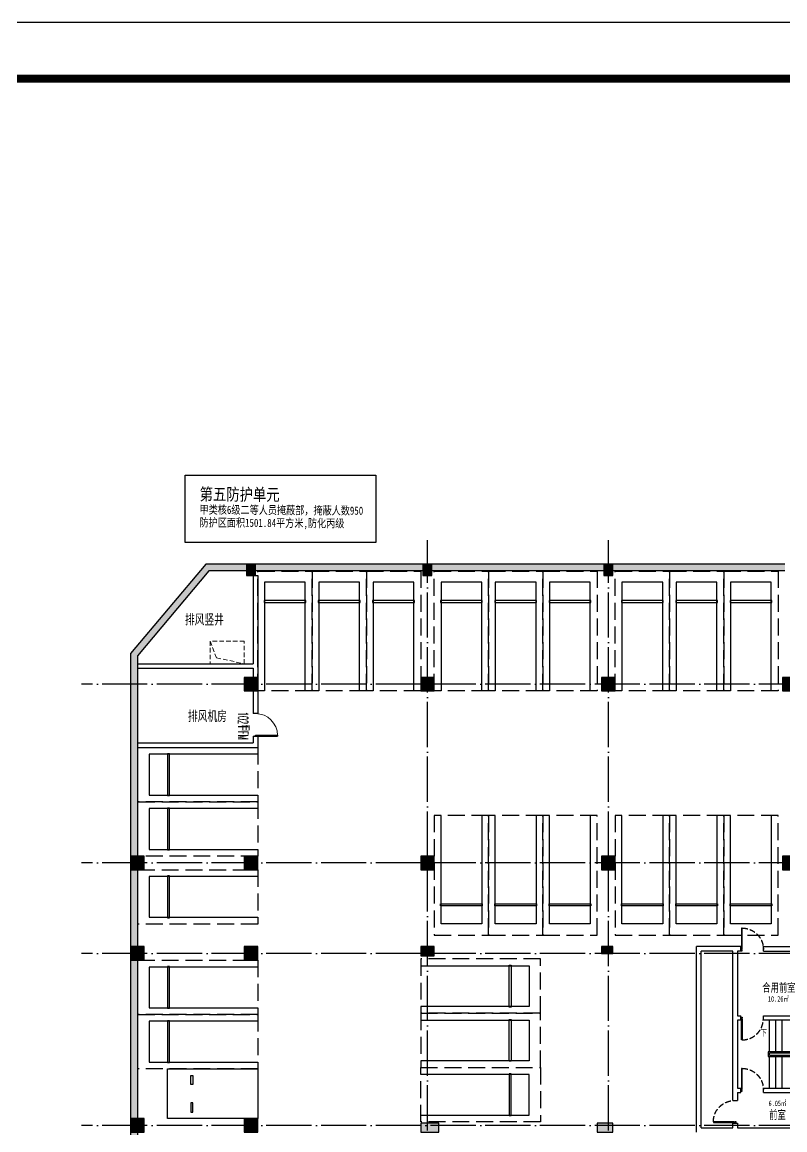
# Model space of a CAD drawing. Header units: millimetres. Extents: x 1337745 to 1642153, y -192803 to 266425.
# Drawn here: x 1536491 to 1570211, y 217430 to 266381 of the extents above; entities that cross this region are included whole.
import ezdxf

# ---------------------------------------------------------------- set-up
doc = ezdxf.new("R2010")
doc.units = ezdxf.units.MM
doc.header["$LTSCALE"] = 1000
doc.header["$MEASUREMENT"] = 0
for name, pattern in [('( Hidden )', [0.375, 0.25, -0.125]), ('__附着_A09-停车位、行车流线模块_TEN24RUY_设计区$0$DASH', [0.35, 0.25, -0.1]), ('DASH', [0.35, 0.25, -0.1]), ('DOTE', [2.42, 2, -0.2, 0.02, -0.2])]:
    doc.linetypes.add(name, pattern=pattern)
for name, color, linetype in [('-车位', 1, 'Continuous'), ('__附着_A09-停车位、行车流线模块_TEN24RUY_设计区$0$STD-PARK', 103, '__附着_A09-停车位、行车流线模块_TEN24RUY_设计区$0$DASH'), ('A-ANNO-NOTE', 7, 'Continuous'), ('A-DIMS-SYMB', 3, 'Continuous'), ('A-FLOR-STRS', 51, 'Continuous'), ('AD-NAME-ROOM', 9, 'Continuous'), ('AE-WIND', 4, 'Continuous'), ('COLUMN', 2, 'Continuous'), ('DOOR_FIRE', 4, 'Continuous'), ('DOOR_FIRE_TEXT', 7, 'Continuous'), ('DOTE', 16, 'DOTE'), ('LABEL_FIXBOX_PM', 7, 'Continuous'), ('LABEL_TXT_PM', 1, 'Continuous'), ('PUB_HATCH', 8, 'Continuous'), ('PUB_TEXT', 7, 'Continuous'), ('WALL', 2, 'Continuous'), ('WALL_填充墙_A', 2, 'Continuous'), ('墙柱_填充', 8, 'Continuous'), ('战时文字', 102, 'Continuous'), ('柱', 2, 'Continuous'), ('砖墙', 30, 'Continuous')]:
    doc.layers.add(name, color=color, linetype=linetype)
doc.layers.add('投影线-细虚线', color=15, linetype='Continuous', lineweight=0)
doc.styles.add('-宋体', font='NSimSun.ttf', dxfattribs={"width": 0.8})
doc.styles.add('_TCH_DIM', font='SIMPLEX.shx', dxfattribs={"width": 0.85, "bigfont": 'GBCBIG.shx'})
doc.styles.add('_TCH_WINDOW', font='SIMPLEX.shx', dxfattribs={"width": 0.6, "height": 3.5, "bigfont": 'GBCBIG.shx'})
doc.styles.get("Standard").update_dxf_attribs({"font": 'GBENOR', "bigfont": 'GBCBIG'})
doc.styles.add('TH-STYLE1', font='STFANGSO.TTF', dxfattribs={"width": 0.7})

# ---------------------------------------------------------------- blocks, each defined once
blk = doc.blocks.new('A$C4BAC4D34')
blk.add_lwpolyline([(30, -30), (30, -60), (0, -60), (0, 0), (60, 0), (60, -30), (30, -30)])
blk.add_lwpolyline([(30, -60), (60, -60), (60, -1000), (30, -1000)], close=True)
at = {"linetype": 'DASH'}
blk.add_arc((60, -60), 940, 270, 0, dxfattribs=at)
blk = doc.blocks.new('A$C76FF555C')
at = {"layer": '墙柱_填充'}
for points in [[(-47600, 33049.9), (-47600, 33649.9), (-48200, 33649.9), (-48200, 33049.9)], [(-39800, 33049.9), (-39800, 33649.9), (-40400, 33649.9), (-40400, 33049.9)], [(-31800, 33050), (-31800, 33650), (-32400, 33650), (-32400, 33050)], [(-23800, 33050), (-23800, 33650), (-24400, 33650), (-24400, 33050)], [(-52621.5, 25150), (-52621.5, 25750), (-53221.5, 25750), (-53221.5, 25150)], [(-47600, 25150), (-47600, 25750), (-48200, 25750), (-48200, 25150)], [(-39800, 25150), (-39800, 25750), (-40400, 25750), (-40400, 25150)], [(-31800, 25150), (-31800, 25750), (-32400, 25750), (-32400, 25150)], [(-23800, 25150), (-23800, 25750), (-24400, 25750), (-24400, 25150)], [(-52621.5, 21150), (-52621.5, 21750), (-53221.5, 21750), (-53221.5, 21150)], [(-47600, 21150), (-47600, 21750), (-48200, 21750), (-48200, 21150)], [(-39800, 21350), (-39800, 21750), (-40400, 21750), (-40400, 21350)], [(-31900, 21450), (-31900, 21750), (-32400, 21750), (-32400, 21450)], [(-52621.5, 13550), (-52621.5, 14150), (-53221.5, 14150), (-53221.5, 13550)], [(-47600, 13550), (-47600, 14150), (-48200, 14150), (-48200, 13550)], [(-39600, 13550), (-39600, 13950), (-40400, 13950), (-40400, 13550)], [(-31900, 13550), (-31900, 13950), (-32600, 13950), (-32600, 13550)]]:
    blk.add_hatch(color=256, dxfattribs=at).paths.add_polyline_path(points)
at = {"layer": 'A-DIMS-SYMB'}
blk.add_lwpolyline([(-24979.6, 17875, 0, 0, 0), (-21274.6, 17875, 0, 0, 0), (-21274.6, 16125, 0, 0, 0), (-24679.6, 16125, 80, 0, 0), (-24979.6, 16125, 0, 0, 0)], format="xyseb", dxfattribs=at)
at = {"layer": 'A-FLOR-STRS'}
for p, q in [((-24979.6, 17100), (-24979.6, 18500)), ((-24699.6, 17100), (-24699.6, 18500)), ((-24419.6, 17100), (-24419.6, 18500)), ((-25039.6, 17100), (-25039.6, 16900)), ((-21839.6, 17100), (-25039.6, 17100)), ((-25039.6, 16900), (-21839.6, 16900)), ((-21899.6, 17050), (-24979.6, 17050)), ((-21899.6, 17050), (-24979.6, 17050)), ((-24979.6, 16950), (-24979.6, 17050)), ((-24979.6, 16950), (-21899.6, 16950)), ((-24979.6, 16950), (-21899.6, 16950)), ((-24979.6, 15500), (-24979.6, 16900)), ((-24699.6, 15500), (-24699.6, 16900)), ((-24419.6, 15500), (-24419.6, 16900))]:
    blk.add_line(p, q, dxfattribs=at)
at = {"layer": 'WALL_填充墙_A'}
for p, q in [((-32200, 33650), (-31800, 33650)), ((-32200, 33450), (-31800, 33450)), ((-31800, 33450), (-31800, 33650)), ((-32200, 25750), (-31800, 25750)), ((-32400, 21550), (-31900, 21550)), ((-28200, 13550), (-28200, 21750)), ((-26249.6, 21750), (-28200, 21750)), ((-28000, 13750), (-28000, 21550)), ((-26599.6, 21550), (-28000, 21550)), ((-26599.6, 14950), (-26599.6, 21550)), ((-26399.6, 21550), (-26399.6, 18700)), ((-26249.6, 21550), (-26399.6, 21550)), ((-26249.6, 21550), (-26249.6, 21750)), ((-25249.6, 21750), (-20299.6, 21750)), ((-25249.6, 21550), (-25249.6, 21750)), ((-25249.6, 21550), (-25249.6, 21750)), ((-25249.6, 21550), (-22799.6, 21550)), ((-53221.5, 21150, -0.9), (-53021.5, 21150, -0.9)), ((-48200, 21150), (-48000, 21150)), ((-26399.6, 18700), (-26249.6, 18700)), ((-26249.6, 18500), (-26249.6, 18700)), ((-25249.6, 18700), (-20499.6, 18700)), ((-25249.6, 18500), (-25249.6, 18700)), ((-26249.6, 18500), (-26399.6, 18500)), ((-26399.6, 18500), (-26399.6, 15500)), ((-20499.6, 18500), (-25249.6, 18500)), ((-26399.6, 18050), (-26399.6, 17850)), ((-26399.6, 15500), (-26249.6, 15500)), ((-26399.6, 15300), (-26399.6, 14950)), ((-26399.6, 15300), (-26249.6, 15300)), ((-26249.6, 15300), (-26249.6, 15500)), ((-25249.6, 15500), (-22899.6, 15500)), ((-25249.6, 15300), (-25249.6, 15500)), ((-25249.6, 15300), (-20499.6, 15300)), ((-26599.6, 14950), (-26399.6, 14950)), ((-28000, 13750), (-26599.6, 13750)), ((-26599.6, 13750), (-26599.6, 13950)), ((-26599.6, 13950), (-26399.6, 13950)), ((-26399.6, 13950), (-26399.6, 13750)), ((-26399.6, 13750), (-20499.6, 13750))]:
    blk.add_line(p, q, dxfattribs=at)
blk.add_lwpolyline([(-26399.6, 21550), (-26399.6, 18700)], dxfattribs=at)
at = {"layer": '柱'}
for points in [[(-47600, 33049.9), (-47600, 33649.9), (-48200, 33649.9), (-48200, 33049.9)], [(-39800, 33049.9), (-39800, 33649.9), (-40400, 33649.9), (-40400, 33049.9)], [(-31800, 33050), (-31800, 33650), (-32400, 33650), (-32400, 33050)], [(-23800, 33050), (-23800, 33650), (-24400, 33650), (-24400, 33050)], [(-47600, 25150), (-47600, 25750), (-48200, 25750), (-48200, 25150)], [(-39800, 25150), (-39800, 25750), (-40400, 25750), (-40400, 25150)], [(-31800, 25150), (-31800, 25750), (-32400, 25750), (-32400, 25150)], [(-23800, 25150), (-23800, 25750), (-24400, 25750), (-24400, 25150)], [(-47600, 21150), (-47600, 21750), (-48200, 21750), (-48200, 21150)], [(-39800, 21350), (-39800, 21750), (-40400, 21750), (-40400, 21350)], [(-31900, 21450), (-31900, 21750), (-32400, 21750), (-32400, 21450)], [(-47600, 13550), (-47600, 14150), (-48200, 14150), (-48200, 13550)], [(-39600, 13550), (-39600, 13950), (-40400, 13950), (-40400, 13550)], [(-31900, 13550), (-31900, 13950), (-32600, 13950), (-32600, 13550)]]:
    blk.add_lwpolyline(points, close=True, dxfattribs=at)
at = {"layer": '柱', "elevation": -0.9}
for points in [[(-52621.5, 25150), (-52621.5, 25750), (-53221.5, 25750), (-53221.5, 25150)], [(-52621.5, 21150), (-52621.5, 21750), (-53221.5, 21750), (-53221.5, 21150)], [(-52621.5, 13550), (-52621.5, 14150), (-53221.5, 14150), (-53221.5, 13550)]]:
    blk.add_lwpolyline(points, close=True, dxfattribs=at)
at = {"layer": 'AE-WIND'}
for p, xscale, rotation in [((-26249.6, 21569.9), -0.9999999999999998, 179.9999999999999), ((-26249.6, 15370), -0.9999999999999998, 179.9999999999999), ((-26459.8, 13950), -1, 270)]:
    blk.add_blockref('A$C4BAC4D34', p, dxfattribs=dict(at, xscale=xscale, rotation=rotation))
blk.add_blockref('A$C4BAC4D34', (-26249.6, 18630.1), dxfattribs=at)
at = {"layer": 'A-ANNO-NOTE', "style": '_TCH_DIM'}
blk.add_text('下', height=281, dxfattribs=at).set_placement((-25375.6, 17777.4))
at = {"layer": 'AD-NAME-ROOM', "style": 'TH-STYLE1', "width": 0.7}
for s, p in [('合用前室', (-25298.4, 19751.3)), ('前室', (-24993.9, 14135.4))]:
    blk.add_text(s, height=375, dxfattribs=at).set_placement(p)
for s, p in [('10.26㎡', (-25047.2, 19320.1)), ('6.05㎡', (-25020.2, 14704.2))]:
    blk.add_text(s, height=240, rotation=0.00001, dxfattribs=at).set_placement(p)
blk = doc.blocks.new('cew')
at = {"layer": '-车位', "color": 8}
for points in [[(7354177, 602717), (7354177, 598717)], [(7356377, 602717), (7354177, 602717)], [(7354177, 598717), (7356377, 598717), (7356377, 602717)]]:
    blk.add_lwpolyline(points, dxfattribs=at)
for points in [[(7354464, 599759), (7354464, 599850), (7354875, 599850), (7354875, 599759)], [(7356089, 599759), (7356089, 599850), (7355679, 599850), (7355679, 599759)]]:
    blk.add_lwpolyline(points, close=True, dxfattribs=at)
blk = doc.blocks.new('__附着_A09-停车位、行车流线模块_TEN24RUY_设计区$0$停车位1')
at = {"layer": '__附着_A09-停车位、行车流线模块_TEN24RUY_设计区$0$STD-PARK', "linetype": '__附着_A09-停车位、行车流线模块_TEN24RUY_设计区$0$DASH', "ltscale": 3}
for p, q in [((-168810, -21850), (-171210, -21850)), ((-171210, -21850), (-171210, -27150)), ((-168810, -27150), (-168810, -21850)), ((-171210, -27150), (-168810, -27150))]:
    blk.add_line(p, q, dxfattribs=at)
at = {"layer": 'Defpoints', "color": 9, "linetype": 'ByBlock', "ltscale": 1200}
for p, q in [((-170910, -26650), (-170910, -21850)), ((-169110, -21850), (-169110, -26650)), ((-170935, -25850), (-170935, -25758)), ((-170935, -25758), (-169085, -25758)), ((-169085, -25850), (-170935, -25850)), ((-169085, -25758), (-169085, -25850)), ((-169110, -26650), (-170910, -26650))]:
    blk.add_line(p, q, dxfattribs=at)
blk = doc.blocks.new('PMSHEET_A0_20091030')
at = {"layer": 'LABEL_FIXBOX_PM'}
blk.add_lwpolyline([(0, 84100), (118900, 84100), (118900, 0), (0, 0)], close=True, dxfattribs=at)
at = {"layer": 'LABEL_FIXBOX_PM', "const_width": 140}
blk.add_lwpolyline([(117900, 83100), (2500, 83100), (2500, 1000), (117900, 1000)], close=True, dxfattribs=at)
blk = doc.blocks.new('_FZH')
blk.add_lwpolyline([(-0.5, -0.5), (0.5, -0.5), (0.5, 0.5), (-0.5, 0.5)], close=True)
at = {"layer": 'PUB_HATCH'}
blk.add_solid([(-0.5, -0.5), (0.5, -0.5), (-0.5, 0.5), (0.5, 0.5)], dxfattribs=at)
blk = doc.blocks.new('$DorLib2D$00000001')
for p, q in [((0.45, 0.975), (0.5, 0.975)), ((0.45, 0), (0.45, 0.975)), ((0.5, 0), (0.5, 0.975)), ((0.5, 0), (0.45, 0))]:
    blk.add_line(p, q)
at = {"lineweight": 13}
blk.add_arc((0.475, 0), 0.975, 91.4693, 180, dxfattribs=at)

msp = doc.modelspace()

# ---------------------------------------------------------------- hatches: boundary and pattern name
at = {"layer": 'PUB_HATCH'}
for points in [[(1544745.5, 242128.6), (1544605.8, 242428.6), (1541289.1, 238488), (1541589.1, 238378.6)], [(1546410.5, 242128.6), (1546410.5, 242428.6), (1546610.5, 242428.6), (1546610.5, 242428.6), (1544605.8, 242428.6), (1544745.5, 242128.6)], [(1546610.5, 242428.6), (1546810.5, 242428.6), (1546810.5, 242128.6), (1554210.5, 242128.6), (1554210.5, 242428.6), (1554410.5, 242428.6), (1554410.5, 242428.6), (1546610.5, 242428.6)], [(1554410.5, 242428.6), (1554610.5, 242428.6), (1554610.5, 242128.6), (1562210.6, 242128.6), (1562210.6, 242428.6), (1554410.5, 242428.6)], [(1562610.6, 242428.6), (1562610.6, 242128.6), (1570210.6, 242128.6), (1570210.6, 242428.6)], [(1541589.1, 238378.6), (1541289.1, 238488), (1541289.1, 192848.1), (1541589.1, 192548.1)]]:
    msp.add_hatch(color=256, dxfattribs=at).paths.add_polyline_path(points)

# ---------------------------------------------------------------- linework, layer by layer
at = {"layer": 'DOTE'}
for p, q in [((1554410.6, 171423, 0.9), (1554410.6, 243494.5, 0.9)), ((1562410.6, 171423, 0.9), (1562410.6, 243494.5, 0.9)), ((1595264.8, 237126, 0.9), (1539114.9, 237126, 0.9)), ((1595264.8, 229226, 0.9), (1539114.9, 229226, 0.9)), ((1595264.8, 225226, 0.9), (1539114.9, 225226, 0.9)), ((1595264.8, 217626, 0.9), (1539114.9, 217626, 0.9))]:
    msp.add_line(p, q, dxfattribs=at)
at = {"layer": 'WALL'}
for p, q in [((1544605.8, 242428.6, 0), (1541289.1, 238488, 0)), ((1546610.5, 242428.6, 0), (1544605.8, 242428.6, 0)), ((1554410.5, 242428.6, 0), (1546610.5, 242428.6, 0)), ((1562210.6, 242428.6, 0), (1554410.5, 242428.6, 0)), ((1570210.6, 242428.6, 0), (1562610.6, 242428.6, 0)), ((1544745.5, 242128.6, 0), (1541589.1, 238378.6, 0)), ((1546410.5, 242128.6, 0), (1544745.5, 242128.6, 0)), ((1554210.5, 242128.6, 0), (1546810.5, 242128.6, 0)), ((1562210.6, 242128.6, 0), (1554610.5, 242128.6, 0)), ((1570210.6, 242128.6, 0), (1562610.6, 242128.6, 0)), ((1541289.1, 238488, 0), (1541289.1, 192848.1, 0)), ((1541589.1, 238378.6, 0), (1541589.1, 192548.1, 0))]:
    msp.add_line(p, q, dxfattribs=at)
at = {"layer": '战时文字'}
msp.add_lwpolyline([(1543693.8, 246363.8), (1552128.4, 246363.8), (1552128.4, 243388.7), (1543693.8, 243388.7)], close=True, dxfattribs=at)
at = {"layer": '投影线-细虚线', "linetype": '( Hidden )', "ltscale": 0.8, "elevation": 0.9}
msp.add_lwpolyline([(1544810.5, 238026), (1546310.5, 238026), (1546310.5, 239026), (1544810.5, 239026)], close=True, dxfattribs=at)
msp.add_lwpolyline([(1544810.5, 239026), (1545079.9, 238290.3), (1546310.5, 238026)], dxfattribs=at)
at = {"layer": '砖墙', "linetype": 'ByBlock'}
for p, q in [((1546710.5, 241928.6, 0.9), (1546710.5, 238026, 0.9)), ((1546710.5, 241928.6, 0.9), (1546910.5, 241928.6, 0.9)), ((1546910.5, 241928.6, 0.9), (1546910.5, 237926, 0.9)), ((1541589.1, 238026, 0.9), (1546710.5, 238026, 0.9)), ((1546910.5, 237926, 0.9), (1546910.5, 235825.9, 0.9)), ((1541589.1, 237826, 0.9), (1546710.5, 237826, 0.9)), ((1546710.5, 237826, 0.9), (1546710.5, 235825.9, 0.9)), ((1546910.5, 235825.9, 0.9), (1546710.5, 235825.9, 0.9)), ((1541589.1, 234526, 0.9), (1546710.5, 234526, 0.9)), ((1546710.5, 234825.9, 0.9), (1546710.5, 234526, 0.9)), ((1546710.5, 234825.9, 0.9), (1546910.5, 234825.9, 0.9)), ((1546910.5, 234825.9, 0.9), (1546910.5, 234326, 0.9)), ((1541610.5, 234326, 0.9), (1546910.5, 234326, 0.9))]:
    msp.add_line(p, q, dxfattribs=at)

# ---------------------------------------------------------------- block references
at = {"layer": '-车位', "xscale": -1, "rotation": 270.0000000206362}
msp.add_blockref('cew', (944193.6, -7136250.9, 0.9), dxfattribs=at)
at = {"layer": '__附着_A09-停车位、行车流线模块_TEN24RUY_设计区$0$STD-PARK', "linetype": 'ByBlock', "xscale": -1}
for p, rotation in [((1718120.6, 214975.9, 0.9), 180), ((1720520.6, 214975.9, 0.9), 180), ((1722920.6, 214975.9, 0.9), 180), ((1725920.6, 214975.9, 0.9), 180), ((1728320.6, 214975.9, 0.9), 180), ((1730720.6, 214975.9, 0.9), 180), ((1733920.7, 214976, 0.9), 180), ((1736320.7, 214976, 0.9), 180), ((1738720.7, 214976, 0.9), 180), ((1568760.5, 403136.1, 0.9), 269.999999993747), ((1568760.5, 400736.1, 0.9), 269.999999993747), ((1568760.5, 397736.1, 0.9), 269.999999993747), ((1568760.6, 393736.1, 0.9), 269.999999993747), ((1568760.6, 391336.1, 0.9), 269.999999993747), ((1532260.6, 48973.3, 0.9), 90.00000000625212)]:
    msp.add_blockref('__附着_A09-停车位、行车流线模块_TEN24RUY_设计区$0$停车位1', p, dxfattribs=dict(at, rotation=rotation))
at = {"layer": '__附着_A09-停车位、行车流线模块_TEN24RUY_设计区$0$STD-PARK'}
msp.add_blockref('A$C76FF555C', (1594510.6, 203776, 0.9), dxfattribs=at)
at = {"layer": '__附着_A09-停车位、行车流线模块_TEN24RUY_设计区$0$STD-PARK', "linetype": 'ByBlock'}
for p in [(1725920.6, 253178.6, 0.9), (1728320.6, 253178.6, 0.9), (1730720.6, 253178.6, 0.9), (1733920.7, 253178.6, 0.9), (1736320.7, 253178.6, 0.9), (1738720.7, 253178.6, 0.9)]:
    msp.add_blockref('__附着_A09-停车位、行车流线模块_TEN24RUY_设计区$0$停车位1', p, dxfattribs=at)
at = {"layer": '__附着_A09-停车位、行车流线模块_TEN24RUY_设计区$0$STD-PARK', "linetype": 'ByBlock', "rotation": 89.99999999374698}
for p in [(1532260.6, 393793.5, 0.9), (1532260.6, 391393.5, 0.9)]:
    msp.add_blockref('__附着_A09-停车位、行车流线模块_TEN24RUY_设计区$0$停车位1', p, dxfattribs=at)
at = {"layer": 'COLUMN'}
for p, xscale, yscale, zscale, rotation in [((1546610.5, 242178.6, 0.9), 400.0000000008963, 499.9999999996154, 499.9999999996154, 180.0000000000136), ((1554410.5, 242178.6, 0.9), 399.9999999996543, 499.9999999993842, 499.9999999993841, 180.0000000001026), ((1562410.6, 242178.6, 0.9), 400.000000000309, 499.9999999985951, 499.9999999985951, 180.0000000001636)]:
    msp.add_blockref('_FZH', p, dxfattribs=dict(at, xscale=xscale, yscale=yscale, zscale=zscale, rotation=rotation))
at = {"layer": 'DOOR_FIRE', "xscale": 1000.000000000001, "yscale": 1000.000000000001, "zscale": 200, "rotation": 270.0000000002427}
msp.add_blockref('$DorLib2D$00000001', (1546810.5, 235325.9, 0.9), dxfattribs=at)
at = {"layer": 'LABEL_TXT_PM', "xscale": 2.499999999832086, "yscale": 2.499999999832086, "zscale": 2.499999999832086}
msp.add_blockref('PMSHEET_A0_20091030', (1344859.1, 56131.3, 0), dxfattribs=at)

# ---------------------------------------------------------------- texts
at = {"layer": 'DOOR_FIRE_TEXT', "style": '_TCH_WINDOW'}
for s, height, width, p in [('1021', 446.25, 0.423529, (1546035.5, 235900, 0.9)), ('甲', 506.4, 0.6, (1546035.5, 235347.6, 0.9)), ('FM', 446.25, 0.423529, (1546035.5, 235057.8, 0.9))]:
    msp.add_text(s, height=height, rotation=270, dxfattribs=dict(at, width=width)).set_placement(p)
at = {"layer": 'PUB_TEXT'}
for s, p in [('排风竖井', (1543691.1, 239718.6, 0.9)), ('排风机房', (1543822, 235448.9, 0.9))]:
    msp.add_text(s, height=506.38, rotation=360, dxfattribs=at).set_placement(p)
at = {"layer": '战时文字', "style": '-宋体', "width": 0.8}
for s, height, p in [('第五防护单元', 540, (1544338.1, 245255.6, 0)), ('甲类核6级二等人员掩蔽部，掩蔽人数950', 360, (1544334.1, 244659.7, 0)), ('防护区面积1501.84平方米,防化丙级', 360, (1544330.3, 244093.6, 0))]:
    msp.add_text(s, height=height, rotation=359.61424, dxfattribs=at).set_placement(p)

doc.saveas('drawing.dxf')
